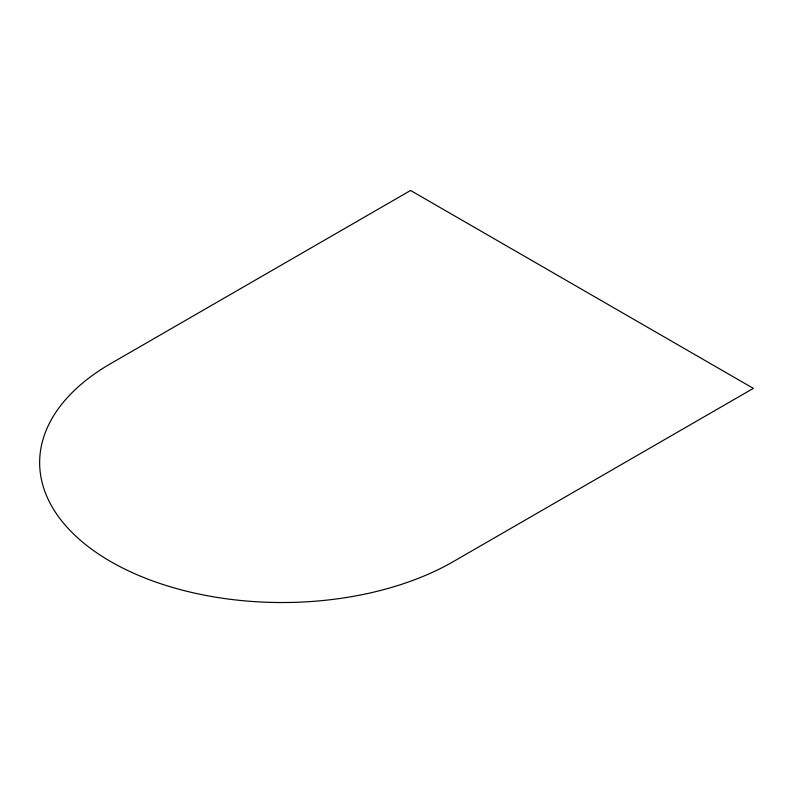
<?xml version="1.0" encoding="UTF-8"?>
<svg xmlns="http://www.w3.org/2000/svg" width="793" height="793" viewBox="0 0 793 793"><rect width="100%" height="100%" fill="white"/><g stroke="black" fill="none" stroke-linecap="round" stroke-linejoin="round"><path stroke-width="1.19" d="M410.576 190.479L110.643 363.64A242.38 139.935 0 0 0 110.643 561.543A242.38 139.935 0 0 0 453.418 561.543L753.35 388.372L410.576 190.479"/></g></svg>
